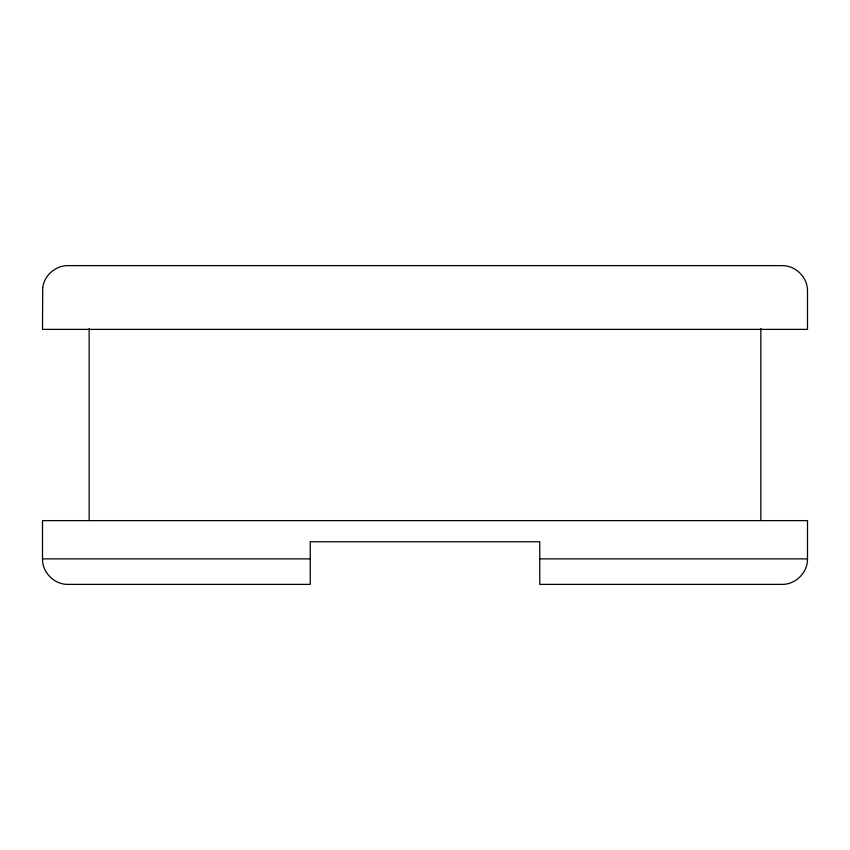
<?xml version="1.0" encoding="UTF-8"?>
<svg xmlns="http://www.w3.org/2000/svg" width="850" height="850" viewBox="0 0 850 850"><rect width="100%" height="100%" fill="white"/><g stroke="black" fill="none" stroke-linecap="round" stroke-linejoin="round"><path stroke-width="1.27" d="M807.5 558.875C807.787 572.507 795.632 584.662 782 584.375L539.75 584.375L539.75 541.747L310.25 541.747L310.25 584.375L68 584.375C54.368 584.662 42.213 572.507 42.5 558.875L42.5 520.625L807.5 520.625L807.5 558.875L539.75 558.875M42.5 558.875L310.25 558.875M760.846 328.589L760.846 520.625M89.154 328.589L89.154 520.625M42.723 287.799L42.5 329.375L807.5 329.375L807.5 291.125C807.787 277.493 795.632 265.338 782 265.625L68 265.625C55.579 265.423 44.147 275.453 42.723 287.799"/></g></svg>
